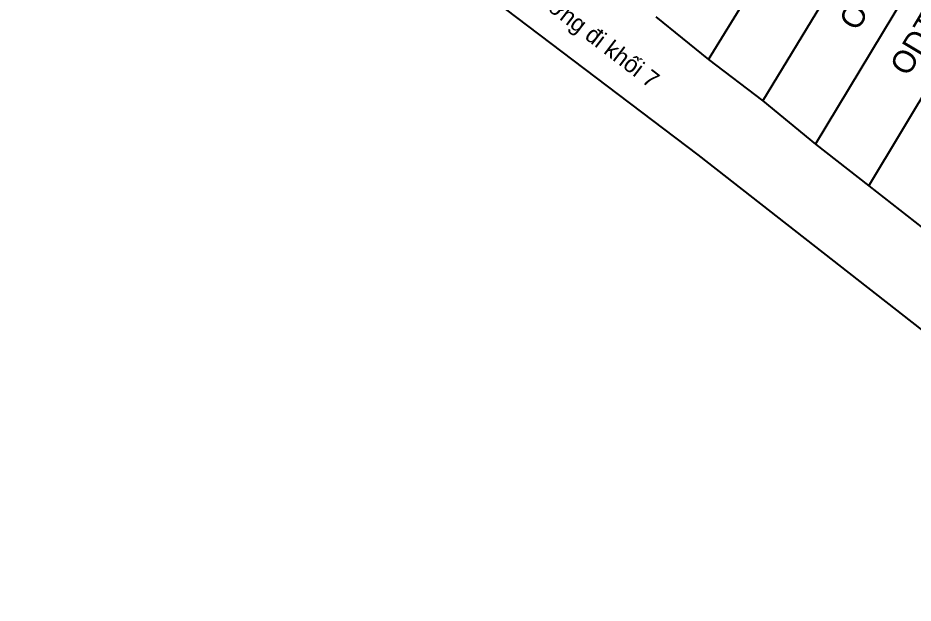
# Model space of a CAD drawing. Extents: x 551290 to 551448, y 1840086 to 1840240.
# Drawn here: x 551292.4 to 551371.5, y 1840085.5 to 1840137.3 of the extents above; entities that cross this region are included whole.
import ezdxf

# ---------------------------------------------------------------- set-up
doc = ezdxf.new("R2010")
doc.units = 0
for name, color, linetype in [('Level 1', 7, 'Continuous'), ('Level 10', 7, 'Continuous'), ('Level 2', 7, 'Continuous'), ('Level 23', 7, 'Continuous')]:
    doc.layers.add(name, color=color, linetype=linetype)

msp = doc.modelspace()

# ---------------------------------------------------------------- linework, layer by layer
at = {"layer": 'Level 10'}
for p, q in [((551353.43, 1840133.59), (551372.54, 1840164.86)), ((551358.23, 1840129.93), (551376.96, 1840160.8)), ((551362.87, 1840126.11), (551381.36, 1840156.72)), ((551367.6, 1840122.42), (551385.57, 1840152.44))]:
    msp.add_line(p, q, dxfattribs=at)
at = {"layer": 'Level 23'}
for p, q in [((551348.76, 1840137.36), (551353.43, 1840133.59)), ((551353.43, 1840133.59), (551358.23, 1840129.93)), ((551358.23, 1840129.93), (551362.87, 1840126.11)), ((551362.87, 1840126.11), (551367.6, 1840122.42)), ((551367.6, 1840122.42), (551372.33, 1840118.72))]:
    msp.add_line(p, q, dxfattribs=at)
msp.add_lwpolyline([(551292.401, 1840170.721), (551352.48, 1840125.16), (551391.91, 1840094.3), (551403.16, 1840085.53)], dxfattribs=at)

# ---------------------------------------------------------------- texts
at = {"layer": 'Level 1'}
msp.add_text('Đường đi khối 7', height=1.5, rotation=322.53327, dxfattribs=at).set_placement((551336.92, 1840139.69))
at = {"layer": 'Level 2'}
for rotation, p in [(58.86588, (551366.561, 1840136.013)), (59.09522, (551371.062, 1840132.005))]:
    msp.add_text('ODT ', height=2, rotation=rotation, dxfattribs=at).set_placement(p)

doc.saveas('drawing.dxf')
